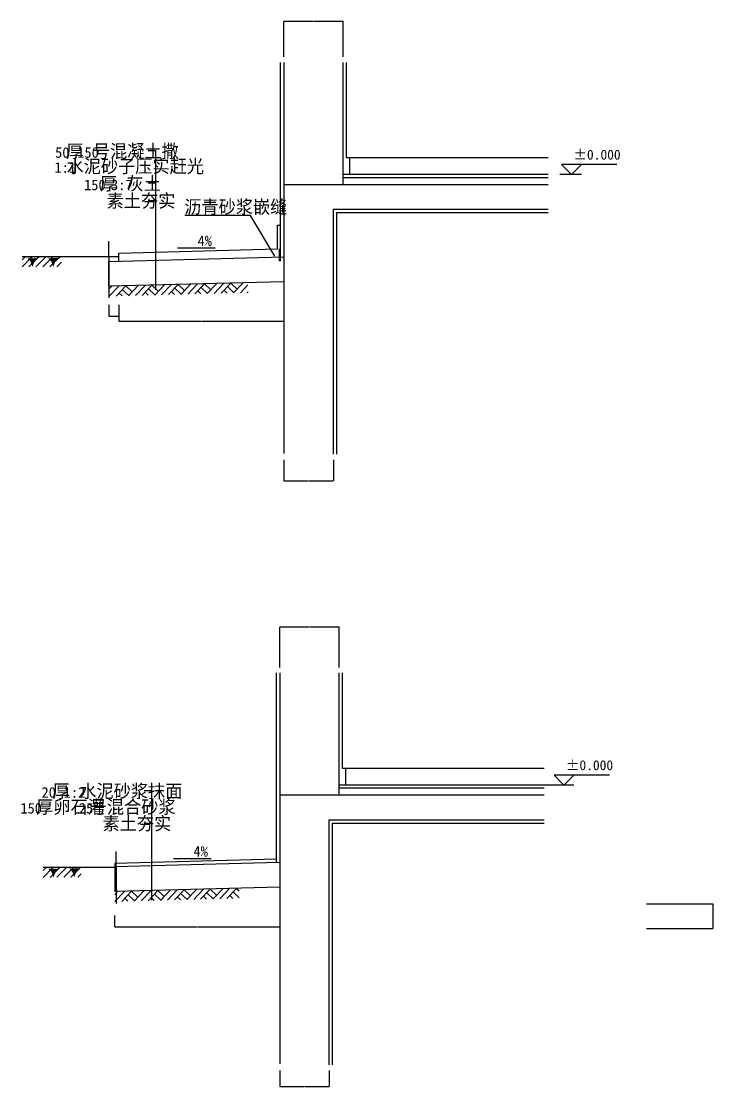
# Model space of a CAD drawing. Header units: metres. Extents: x 4762 to 17058, y 16092 to 22582.
# Drawn here: x 4762 to 8948, y 16133 to 22582 of the extents above; entities that cross this region are included whole.
import ezdxf

# ---------------------------------------------------------------- set-up
doc = ezdxf.new("R2010")
doc.units = ezdxf.units.M
for name, color, linetype in [('PUB_DIM', 3, 'Continuous'), ('PUB_HATCH', 7, 'Continuous'), ('PUB_TEXT', 7, 'Continuous'), ('S_SURFACE', 6, 'Continuous'), ('WALL', 255, 'Continuous')]:
    doc.layers.add(name, color=color, linetype=linetype)
doc.dimstyles.get("Standard").update_dxf_attribs({"dimtxt": 2.5, "dimasz": 2.5, "dimexe": 1.25, "dimexo": 0.625, "dimtad": 1, "dimcen": 2.5, "dimazin": 3, "dimtfac": 1, "dimtmove": 0, "dimatfit": 3})

# ---------------------------------------------------------------- blocks, each defined once
blk = doc.blocks.new('*D1')
for p, q in [((5326.93, 17170.06), (5326.93, 17101.05)), ((6326.93, 17170.06), (6326.93, 17101.05)), ((5327.18, 17101.05), (5824.93, 17101.05)), ((5828.93, 17101.05), (6326.68, 17101.05))]:
    blk.add_line(p, q)
at = {"layer": 'Defpoints'}
for p in [(5326.93, 17170.06), (6326.93, 17170.06), (5326.93, 17101.05)]:
    blk.add_point(p, dxfattribs=at)
at = {"layer": 'PUB_DIM', "insert": (5826.93, 17101.05), "char_height": 1, "attachment_point": 5}
blk.add_mtext('1000', dxfattribs=at)
blk = doc.blocks.new('*D2')
for p, q in [((5335.27, 17461.69), (5335.27, 17242.27)), ((5335.27, 17311.69), (5335.27, 17242.27)), ((5335.02, 17242.27), (5334.77, 17242.27)), ((5335.27, 17242.27), (5335.27, 17242.27)), ((5335.52, 17242.27), (5335.77, 17242.27))]:
    blk.add_line(p, q)
at = {"layer": 'Defpoints'}
for p in [(5335.27, 17461.69), (5335.27, 17311.69), (5335.27, 17242.27)]:
    blk.add_point(p, dxfattribs=at)
at = {"layer": 'PUB_DIM', "insert": (5335.27, 17243.395), "char_height": 1, "attachment_point": 5}
blk.add_mtext('0', dxfattribs=at)
blk = doc.blocks.new('*D3')
for p, q in [((5335.02, 17555.68), (5334.77, 17555.68)), ((5335.27, 17463.69), (5335.27, 17555.68)), ((5335.27, 17483.69), (5335.27, 17555.68)), ((5335.27, 17555.68), (5335.27, 17555.68)), ((5335.52, 17555.68), (5335.77, 17555.68))]:
    blk.add_line(p, q)
at = {"layer": 'Defpoints'}
for p in [(5335.27, 17555.68), (5335.27, 17483.69), (5335.27, 17463.69)]:
    blk.add_point(p, dxfattribs=at)
at = {"layer": 'PUB_DIM', "insert": (5335.27, 17556.805), "char_height": 1, "attachment_point": 5}
blk.add_mtext('0', dxfattribs=at)
blk = doc.blocks.new('*D4')
for p, q in [((6326.29, 16231.49), (6326.29, 16133.65)), ((6626.29, 16231.49), (6626.29, 16133.65)), ((6326.54, 16133.65), (6474.79, 16133.65)), ((6477.79, 16133.65), (6626.04, 16133.65))]:
    blk.add_line(p, q)
at = {"layer": 'Defpoints'}
for p in [(6326.29, 16231.49), (6626.29, 16231.49), (6326.29, 16133.65)]:
    blk.add_point(p, dxfattribs=at)
at = {"layer": 'PUB_DIM', "insert": (6476.29, 16133.65), "char_height": 1, "attachment_point": 5}
blk.add_mtext('300', dxfattribs=at)
blk = doc.blocks.new('*D5')
for p, q in [((6504.96, 18915.52), (6326.21, 18915.52)), ((6326.46, 18671.22), (6326.46, 18915.52)), ((6686.71, 18915.52), (6507.96, 18915.52)), ((6686.46, 18671.22), (6686.46, 18915.52))]:
    blk.add_line(p, q)
at = {"layer": 'Defpoints'}
for p in [(6686.46, 18915.52), (6326.46, 18671.22), (6686.46, 18671.22)]:
    blk.add_point(p, dxfattribs=at)
at = {"layer": 'PUB_DIM', "insert": (6506.46, 18915.52), "char_height": 1, "attachment_point": 5}
blk.add_mtext('360', dxfattribs=at)
blk = doc.blocks.new('*D26')
for p, q in [((5351.68, 20865.75), (5351.68, 20766.76)), ((6351.68, 20865.75), (6351.68, 20766.76)), ((5351.93, 20766.76), (5849.68, 20766.76)), ((5853.68, 20766.76), (6351.43, 20766.76))]:
    blk.add_line(p, q)
at = {"layer": 'Defpoints'}
for p in [(5351.68, 20865.75), (6351.68, 20865.75), (5351.68, 20766.76)]:
    blk.add_point(p, dxfattribs=at)
at = {"layer": 'PUB_DIM', "insert": (5851.68, 20766.76), "char_height": 1, "attachment_point": 5}
blk.add_mtext('1000', dxfattribs=at)
blk = doc.blocks.new('*D27')
for p, q in [((5291.93, 21159.38), (5291.93, 21101.72)), ((5291.68, 21101.72), (5291.43, 21101.72)), ((5291.93, 21129.38), (5291.93, 21101.72)), ((5291.93, 21101.72), (5291.93, 21101.72)), ((5292.18, 21101.72), (5292.43, 21101.72))]:
    blk.add_line(p, q)
at = {"layer": 'Defpoints'}
for p in [(5291.93, 21159.38), (5291.93, 21129.38), (5291.93, 21101.72)]:
    blk.add_point(p, dxfattribs=at)
at = {"layer": 'PUB_DIM', "insert": (5291.93, 21102.845), "char_height": 1, "attachment_point": 5}
blk.add_mtext('0', dxfattribs=at)
blk = doc.blocks.new('*D28')
for p, q in [((5291.68, 21251.38), (5291.43, 21251.38)), ((5291.93, 21159.38), (5291.93, 21251.38)), ((5291.93, 21179.38), (5291.93, 21251.38)), ((5291.93, 21251.38), (5291.93, 21251.38)), ((5292.18, 21251.38), (5292.43, 21251.38))]:
    blk.add_line(p, q)
at = {"layer": 'Defpoints'}
for p in [(5291.93, 21251.38), (5291.93, 21179.38), (5291.93, 21159.38)]:
    blk.add_point(p, dxfattribs=at)
at = {"layer": 'PUB_DIM', "insert": (5291.93, 21252.505), "char_height": 1, "attachment_point": 5}
blk.add_mtext('0', dxfattribs=at)
blk = doc.blocks.new('*D29')
for p, q in [((5291.68, 20865.75), (5291.68, 20796.74)), ((5351.68, 20865.75), (5351.68, 20796.74)), ((5291.93, 20796.74), (5320.68, 20796.74)), ((5322.68, 20796.74), (5351.43, 20796.74))]:
    blk.add_line(p, q)
at = {"layer": 'Defpoints'}
for p in [(5291.68, 20865.75), (5351.68, 20865.75), (5291.68, 20796.74)]:
    blk.add_point(p, dxfattribs=at)
at = {"layer": 'PUB_DIM', "insert": (5321.68, 20796.74), "char_height": 1, "attachment_point": 5}
blk.add_mtext('60', dxfattribs=at)
blk = doc.blocks.new('*D30')
for p, q in [((5291.93, 21127.38), (5291.93, 20907.96)), ((5291.93, 20977.38), (5291.93, 20907.96)), ((5291.68, 20907.96), (5291.43, 20907.96)), ((5291.93, 20907.96), (5291.93, 20907.96)), ((5292.18, 20907.96), (5292.43, 20907.96))]:
    blk.add_line(p, q)
at = {"layer": 'Defpoints'}
for p in [(5291.93, 21127.38), (5291.93, 20977.38), (5291.93, 20907.96)]:
    blk.add_point(p, dxfattribs=at)
at = {"layer": 'PUB_DIM', "insert": (5291.93, 20909.085), "char_height": 1, "attachment_point": 5}
blk.add_mtext('0', dxfattribs=at)
blk = doc.blocks.new('*D31')
for p, q in [((6351.04, 19927.18), (6351.04, 19799.35)), ((6651.04, 19927.18), (6651.04, 19799.35)), ((6351.29, 19799.35), (6499.54, 19799.35)), ((6502.54, 19799.35), (6650.79, 19799.35))]:
    blk.add_line(p, q)
at = {"layer": 'Defpoints'}
for p in [(6351.04, 19927.18), (6651.04, 19927.18), (6351.04, 19799.35)]:
    blk.add_point(p, dxfattribs=at)
at = {"layer": 'PUB_DIM', "insert": (6501.04, 19799.35), "char_height": 1, "attachment_point": 5}
blk.add_mtext('300', dxfattribs=at)
blk = doc.blocks.new('*D32')
for p, q in [((6312.9, 21204.74), (6312.9, 21347.37)), ((6313.15, 21347.37), (6320.9, 21347.37)), ((6322.9, 21347.37), (6330.65, 21347.37)), ((6330.9, 21204.74), (6330.9, 21347.37))]:
    blk.add_line(p, q)
at = {"layer": 'Defpoints'}
for p in [(6312.9, 21347.37), (6312.9, 21204.74), (6330.9, 21204.74)]:
    blk.add_point(p, dxfattribs=at)
at = {"layer": 'PUB_DIM', "insert": (6321.9, 21347.37), "char_height": 1, "attachment_point": 5}
blk.add_mtext('10', dxfattribs=at)
blk = doc.blocks.new('*D33')
for p, q in [((6529.72, 22581.23), (6350.97, 22581.23)), ((6351.22, 22366.91), (6351.22, 22581.23)), ((6711.47, 22581.23), (6532.72, 22581.23)), ((6711.22, 22366.91), (6711.22, 22581.23))]:
    blk.add_line(p, q)
at = {"layer": 'Defpoints'}
for p in [(6711.22, 22581.23), (6351.22, 22366.91), (6711.22, 22366.91)]:
    blk.add_point(p, dxfattribs=at)
at = {"layer": 'PUB_DIM', "insert": (6531.22, 22581.23), "char_height": 1, "attachment_point": 5}
blk.add_mtext('360', dxfattribs=at)

msp = doc.modelspace()

# ---------------------------------------------------------------- linework, layer by layer
at = {"layer": 'PUB_DIM'}
for p, q in [((5576.3, 21797.59), (5530.15, 21797.59)), ((5576.3, 20957.18), (5576.3, 21797.59)), ((8368.16, 21714.74), (8032.73, 21714.74)), ((8092.73, 21654.74), (8032.73, 21714.74)), ((8152.73, 21714.74), (8092.73, 21654.74)), ((8152.73, 21654.74), (8022.39, 21654.74)), ((5576.3, 21602.33), (5530.15, 21602.33)), ((5576.3, 21494.93), (5530.15, 21494.93)), ((8322.65, 18019.05), (7987.22, 18019.05)), ((8047.22, 17959.05), (7987.22, 18019.05)), ((8107.22, 18019.05), (8047.22, 17959.05)), ((8107.22, 17959.05), (7914.44, 17959.05)), ((5551.55, 17923.92), (5505.39, 17923.92)), ((5551.55, 17261.49), (5551.55, 17923.92)), ((5551.55, 17833.35), (5505.39, 17833.35)), ((5551.55, 17725.95), (5505.39, 17725.95))]:
    msp.add_line(p, q, dxfattribs=at)
for points in [[(6295.79, 21159.38), (6150.35, 21405.58), (5752.6, 21405.58)], [(5708.09, 21210.05), (5935.19, 21210.05)], [(5683.34, 17514.36), (5910.44, 17514.36)]]:
    msp.add_lwpolyline(points, dxfattribs=at)
at = {"layer": 'PUB_HATCH'}
for p, q in [((7952.05, 21654.74), (6711.28, 21654.74)), ((7952.05, 21634.74), (6711.28, 21634.74)), ((4766.23, 21137.33), (4784.23, 21155.33)), ((4766.23, 21095.33), (4826.23, 21155.33)), ((4808.23, 21095.33), (4868.23, 21155.33)), ((4850.23, 21095.33), (4910.23, 21155.33)), ((4892.23, 21095.33), (4952.23, 21155.33)), ((4934.23, 21095.33), (4994.23, 21155.33)), ((4976.23, 21095.33), (5004.89, 21123.99)), ((5292.4, 20959.76), (5309.92, 20978.23)), ((5293.51, 20917.78), (5351.91, 20979.33)), ((5335.49, 20918.88), (5393.89, 20980.44)), ((5393.89, 20980.44), (5432.36, 20943.94)), ((5410.47, 20920.86), (5468.86, 20982.41)), ((5452.45, 20921.96), (5510.85, 20983.52)), ((5494.44, 20923.07), (5552.84, 20984.63)), ((5532.4, 20963.08), (5570.87, 20926.58)), ((5552.84, 20984.63), (5591.31, 20948.13)), ((5569.41, 20925.04), (5627.81, 20986.6)), ((5611.4, 20926.15), (5669.79, 20987.71)), ((5653.38, 20927.25), (5711.78, 20988.81)), ((5691.34, 20967.27), (5729.81, 20930.77)), ((5711.78, 20988.81), (5750.25, 20952.31)), ((5728.35, 20929.23), (5786.75, 20990.79)), ((5770.34, 20930.33), (5828.74, 20991.89)), ((5812.33, 20931.44), (5870.73, 20993)), ((5850.29, 20971.45), (5888.76, 20934.95)), ((5870.73, 20993), (5909.2, 20956.5)), ((5887.3, 20933.41), (5945.7, 20994.97)), ((5929.29, 20934.52), (5987.68, 20996.08)), ((5971.27, 20935.63), (6029.67, 20997.18)), ((6009.23, 20975.64), (6047.7, 20939.14)), ((6029.67, 20997.18), (6068.14, 20960.68)), ((6046.24, 20937.6), (6104.64, 20999.16)), ((6088.23, 20938.71), (6133.82, 20986.76)), ((5353.01, 20937.35), (5371.48, 20919.83)), ((5373.45, 20958.89), (5411.93, 20922.4)), ((5511.96, 20941.54), (5530.42, 20924.02)), ((5670.9, 20945.72), (5689.37, 20928.2)), ((5829.85, 20949.91), (5848.31, 20932.39)), ((5988.79, 20954.09), (6007.26, 20936.57)), ((6130.22, 20939.81), (6134.92, 20944.77)), ((7927.3, 17959.05), (6686.52, 17959.05)), ((7927.3, 17939.05), (6686.52, 17939.05)), ((4893.55, 17441.64), (4911.39, 17459.8)), ((4893.93, 17399.64), (4953.39, 17460.18)), ((4935.92, 17400.02), (4995.39, 17460.55)), ((4977.92, 17400.39), (5037.39, 17460.92)), ((5019.92, 17400.77), (5079.38, 17461.3)), ((5061.92, 17401.14), (5121.38, 17461.67)), ((5103.92, 17401.51), (5123.75, 17421.7)), ((5327.65, 17295.66), (5345.17, 17314.13)), ((5328.75, 17253.68), (5387.15, 17315.23)), ((5370.74, 17254.78), (5429.14, 17316.34)), ((5408.7, 17294.79), (5447.17, 17258.29)), ((5429.14, 17316.34), (5467.61, 17279.84)), ((5445.71, 17256.76), (5504.11, 17318.31)), ((5487.7, 17257.86), (5546.1, 17319.42)), ((5529.68, 17258.97), (5588.08, 17320.53)), ((5567.64, 17298.98), (5606.12, 17262.48)), ((5588.08, 17320.53), (5626.56, 17284.03)), ((5604.66, 17260.94), (5663.06, 17322.5)), ((5646.64, 17262.05), (5705.04, 17323.61)), ((5688.63, 17263.15), (5747.03, 17324.71)), ((5726.59, 17303.17), (5765.06, 17266.67)), ((5747.03, 17324.71), (5785.5, 17288.21)), ((5763.6, 17265.13), (5822, 17326.69)), ((5805.59, 17266.23), (5863.99, 17327.79)), ((5847.57, 17267.34), (5905.97, 17328.9)), ((5865.09, 17285.81), (5883.56, 17268.29)), ((5885.53, 17307.35), (5924.01, 17270.85)), ((5905.97, 17328.9), (5944.45, 17292.4)), ((5922.55, 17269.31), (5980.95, 17330.87)), ((5964.53, 17270.42), (6022.93, 17331.98)), ((6006.52, 17271.53), (6064.92, 17333.08)), ((6024.04, 17289.99), (6042.51, 17272.47)), ((6044.48, 17311.54), (6081.08, 17276.82)), ((6064.92, 17333.08), (6079.97, 17318.8)), ((5388.26, 17273.25), (5406.73, 17255.73)), ((5547.2, 17277.43), (5565.67, 17259.91)), ((5706.15, 17281.62), (5724.62, 17264.1))]:
    msp.add_line(p, q, dxfattribs=at)
for points in [[(5351.93, 21155.33), (4766.23, 21155.33)], [(5327.17, 17459.64), (4893.39, 17459.64)]]:
    msp.add_lwpolyline(points, dxfattribs=at)
for points in [[(4766.23, 21155.33), (4892.23, 21155.33), (4799.83, 21146.33), (4858.63, 21146.33)], [(4892.23, 21155.33), (5004.89, 21155.33), (4925.83, 21146.33), (5004.89, 21151.76)], [(4799.83, 21146.33), (4858.63, 21146.33), (4816.63, 21128.93), (4841.83, 21128.93)], [(4816.63, 21128.93), (4841.83, 21128.93), (4829.23, 21095.33)], [(5004.89, 21151.76), (5004.89, 21151.76), (4925.83, 21146.33), (4984.63, 21146.33)], [(4925.83, 21146.33), (4984.63, 21146.33), (4942.63, 21128.93), (4967.83, 21128.93)], [(4942.63, 21128.93), (4967.83, 21128.93), (4955.23, 21095.33)], [(4893.39, 17459.64), (5019.39, 17460.76), (4927.07, 17450.94), (4985.87, 17451.46)], [(4927.07, 17450.94), (4985.87, 17451.46), (4944.02, 17433.69), (4969.22, 17433.92)], [(4944.02, 17433.69), (4969.22, 17433.92), (4956.92, 17400.21)], [(5019.39, 17460.76), (5123.39, 17461.69), (5053.06, 17452.06), (5123.45, 17455.8)], [(5123.45, 17455.8), (5123.45, 17455.8), (5053.06, 17452.06), (5111.86, 17452.59)], [(5053.06, 17452.06), (5111.86, 17452.59), (5070.02, 17434.81), (5095.22, 17435.04)], [(5070.02, 17434.81), (5095.22, 17435.04), (5082.92, 17401.33)]]:
    msp.add_solid(points, dxfattribs=at)
at = {"layer": 'S_SURFACE'}
for p, q in [((6331.28, 21130.77), (6331.28, 22333.16)), ((6731.28, 21754.74), (6731.28, 22333.16)), ((7952.05, 21754.74), (6731.28, 21754.74)), ((6751.28, 21654.74), (6751.28, 21754.74)), ((6671.28, 21424.74), (7952.05, 21424.74)), ((6671.28, 19961.93), (6671.28, 21424.74)), ((6306.52, 17489.5), (6306.52, 18637.47)), ((6706.52, 18059.05), (6706.52, 18637.47)), ((7927.3, 18059.05), (6706.52, 18059.05)), ((6726.52, 17959.05), (6726.52, 18059.05)), ((6646.52, 16266.24), (6646.52, 17729.05)), ((6646.52, 17729.05), (7927.3, 17729.05))]:
    msp.add_line(p, q, dxfattribs=at)
at = {"layer": 'WALL'}
for p, q in [((6351.28, 22333.16), (6351.28, 19966.4)), ((6711.28, 21594.74), (6711.28, 22333.16)), ((6351.28, 21594.74), (7952.05, 21594.74)), ((6651.28, 21444.74), (7952.05, 21444.74)), ((6651.28, 19961.93), (6651.28, 21444.74)), ((5291.93, 21127.8), (6351.28, 21155.7)), ((5351.93, 21179.34), (6312.93, 21204.74)), ((5351.93, 21129.33), (5351.93, 21179.34)), ((5291.93, 20977.75), (5291.93, 21127.8)), ((6351.28, 21005.65), (5291.93, 20977.75)), ((6326.52, 18637.47), (6326.52, 16270.71)), ((6686.52, 17899.05), (6686.52, 18637.47)), ((6326.52, 17899.05), (7927.3, 17899.05)), ((6626.52, 16266.24), (6626.52, 17749.05)), ((6626.52, 17749.05), (7927.3, 17749.05)), ((6306.52, 17509.54), (5327.17, 17483.65)), ((6325.73, 17490), (5327.17, 17463.7)), ((5327.17, 17483.65), (5327.17, 17313.65)), ((6325.73, 17339.95), (5327.17, 17313.65)), ((8547.62, 17240.71), (8947.62, 17240.71)), ((8947.62, 17240.71), (8947.62, 17090.71)), ((8546.59, 17090.71), (8947.62, 17090.71))]:
    msp.add_line(p, q, dxfattribs=at)
msp.add_lwpolyline([(6322.66, 21204.74), (6322.66, 21130.24)], dxfattribs=at)

# ---------------------------------------------------------------- texts
at = {"layer": 'PUB_DIM'}
for p in [(8104.73, 21744.74), (8059.22, 18049.05)]:
    msp.add_text('%%p0.000', height=60, dxfattribs=at).set_placement(p)
at = {"layer": 'PUB_TEXT'}
for s, height, p in [('50', 64, (4966.61, 21756.03)), ('厚', 80, (5032.96, 21756.03)), ('150', 64, (5100.63, 21756.03)), ('号混凝土撒', 80, (5195.23, 21756.03)), ('水泥砂子压实赶光', 80, (5035.83, 21664.9)), ('1:1', 64, (4962.29, 21664.9)), ('150', 64, (5141.71, 21559.62)), ('厚', 80, (5237.32, 21559.62)), ('3:7', 64, (5304.99, 21559.62)), ('灰土', 80, (5399.27, 21559.62)), ('素土夯实', 80, (5278.47, 21455.42)), ('沥青砂浆嵌缝', 80, (5748.43, 21418.72)), ('4%', 64, (5828.97, 21221.03)), ('20', 64, (4884.24, 17882.35)), ('厚', 80, (4950.59, 17882.35)), ('1:2', 64, (5018.26, 17882.35)), ('水泥砂浆抹面', 80, (5112.86, 17882.35)), ('厚卵石灌', 80, (4851.77, 17786.45)), ('号混合砂浆', 80, (5175.78, 17786.45)), ('150', 64, (4756.17, 17786.45)), ('25', 64, (5110.44, 17786.45)), ('素土夯实', 80, (5253.72, 17686.44)), ('4%', 64, (5804.21, 17525.34))]:
    msp.add_text(s, height=height, dxfattribs=at).set_placement(p)

# ---------------------------------------------------------------- dimensions: what is measured, and where the dimension line sits
at = {"layer": 'PUB_DIM'}
for base, p1, p2, picture, middle in [((6711.22, 22581.23), (6711.22, 22366.91), (6351.22, 22366.91), '*D33', (6531.22, 22581.23)), ((5291.93, 21251.38), (5291.93, 21159.38), (5291.93, 21179.38), '*D28', (5291.93, 21252.505)), ((5291.93, 21101.72), (5291.93, 21129.38), (5291.93, 21159.38), '*D27', (5291.93, 21102.845)), ((5291.93, 20907.96), (5291.93, 20977.38), (5291.93, 21127.38), '*D30', (5291.93, 20909.085)), ((5291.68, 20796.74), (5291.68, 20865.75), (5351.68, 20865.75), '*D29', (5321.68, 20796.74)), ((5351.68, 20766.76), (5351.68, 20865.75), (6351.68, 20865.75), '*D26', (5851.68, 20766.76)), ((6351.04, 19799.35), (6351.04, 19927.18), (6651.04, 19927.18), '*D31', (6501.04, 19799.35)), ((6686.46, 18915.52), (6686.46, 18671.22), (6326.46, 18671.22), '*D5', (6506.46, 18915.52)), ((5335.27, 17555.68), (5335.27, 17463.69), (5335.27, 17483.69), '*D3', (5335.27, 17556.805)), ((5335.27, 17242.27), (5335.27, 17311.69), (5335.27, 17461.69), '*D2', (5335.27, 17243.395)), ((5326.93, 17101.05), (5326.93, 17170.06), (6326.93, 17170.06), '*D1', (5826.93, 17101.05)), ((6326.29, 16133.65), (6326.29, 16231.49), (6626.29, 16231.49), '*D4', (6476.29, 16133.65))]:
    dim = msp.add_linear_dim(base=base, p1=p1, p2=p2, dimstyle='Standard', dxfattribs=at)
    dim.commit()
    dim.dimension.update_dxf_attribs({"geometry": picture, "text_midpoint": middle})
dim = msp.add_linear_dim(base=(6312.9, 21347.37), p1=(6312.9, 21204.74), p2=(6330.9, 21204.74), text='10', dimstyle='Standard', dxfattribs=at)
dim.commit()
dim.dimension.update_dxf_attribs({"geometry": '*D32', "text_midpoint": (6321.9, 21347.37)})

doc.saveas('drawing.dxf')
